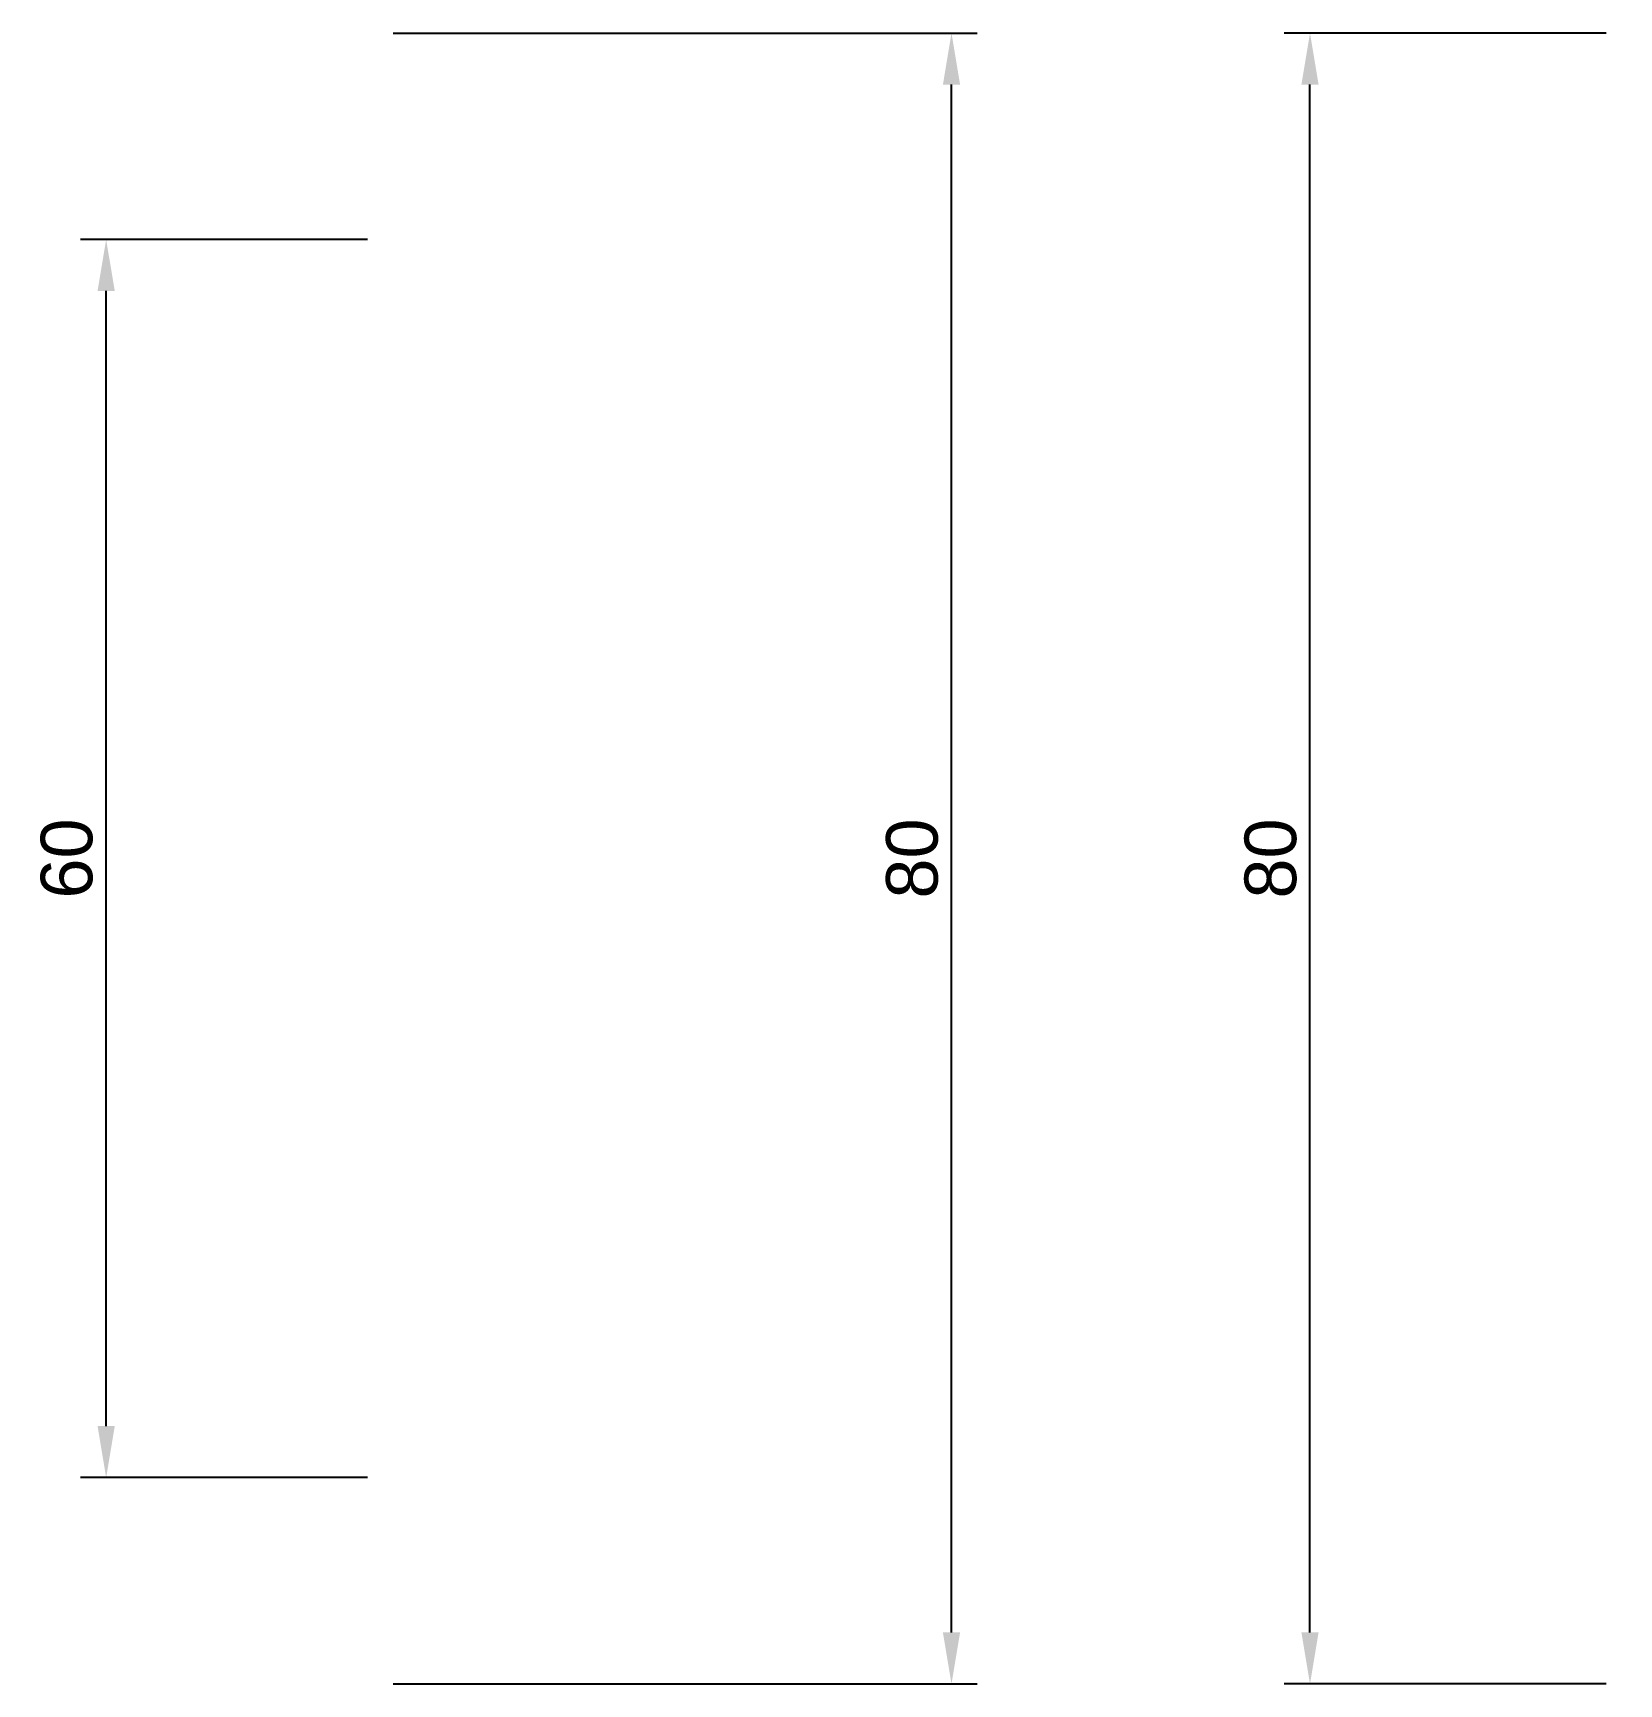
# Model space of a CAD drawing. Header units: millimetres. Extents: x -160.6 to -83.8, y 9.2 to 89.2.
import ezdxf

# ---------------------------------------------------------------- set-up
doc = ezdxf.new("R2010")
doc.units = ezdxf.units.MM
doc.styles.get("Standard").update_dxf_attribs({"font": 'arial.ttf'})
doc.dimstyles.new('ISO-25', dxfattribs={"dimtxt": 2.5, "dimasz": 2.5, "dimexe": 1.25, "dimexo": 0.625, "dimtad": 1, "dimtxsty": 'Standard', "dimcen": 2.5, "dimadec": 0, "dimazin": 0, "dimtfac": 1, "dimtmove": 0, "dimatfit": 3, "dimfxl": 1, "dimarcsym": 0})

# ---------------------------------------------------------------- blocks, each defined once
blk = doc.blocks.new('*D1')
at = {"color": 0, "lineweight": -2, "transparency": 16777216}
for p, q in [((-84.435, 89.227), (-100.027, 89.227)), ((-98.777, 11.727), (-98.777, 86.727)), ((-84.435, 9.227), (-100.027, 9.227))]:
    blk.add_line(p, q, dxfattribs=at)
at = {"color": 0, "transparency": 16777216}
for points in [[(-99.194, 86.727), (-98.361, 86.727), (-98.777, 89.227)], [(-99.194, 11.727), (-98.361, 11.727), (-98.777, 9.227)]]:
    blk.add_solid(points, dxfattribs=at)
at = {"layer": 'Defpoints', "color": 0, "transparency": 16777216}
for p in [(-98.777, 89.227), (-83.81, 89.227), (-83.81, 9.227)]:
    blk.add_point(p, dxfattribs=at)
at = {"color": 0, "transparency": 16777216, "insert": (-100.679, 49.227), "char_height": 2.5, "attachment_point": 5, "rotation": 90}
blk.add_mtext('80', dxfattribs=at)
blk = doc.blocks.new('*D2')
at = {"color": 0, "lineweight": -2, "transparency": 16777216}
for p, q in [((-144.435, 79.227), (-158.342, 79.227)), ((-157.092, 21.727), (-157.092, 76.727)), ((-144.435, 19.227), (-158.342, 19.227))]:
    blk.add_line(p, q, dxfattribs=at)
at = {"color": 0, "transparency": 16777216}
for points in [[(-157.509, 76.727), (-156.675, 76.727), (-157.092, 79.227)], [(-157.509, 21.727), (-156.675, 21.727), (-157.092, 19.227)]]:
    blk.add_solid(points, dxfattribs=at)
at = {"layer": 'Defpoints', "color": 0, "transparency": 16777216}
for p in [(-157.092, 79.227), (-143.81, 79.227), (-143.81, 19.227)]:
    blk.add_point(p, dxfattribs=at)
at = {"color": 0, "transparency": 16777216, "insert": (-158.993, 49.227), "char_height": 2.5, "attachment_point": 5, "rotation": 90}
blk.add_mtext('60', dxfattribs=at)
blk = doc.blocks.new('*D3')
at = {"color": 0, "lineweight": -2, "transparency": 16777216}
for p, q in [((-143.185, 89.227), (-114.892, 89.227)), ((-116.142, 11.727), (-116.142, 86.727)), ((-143.185, 9.227), (-114.892, 9.227))]:
    blk.add_line(p, q, dxfattribs=at)
at = {"color": 0, "transparency": 16777216}
for points in [[(-116.558, 86.727), (-115.725, 86.727), (-116.142, 89.227)], [(-116.558, 11.727), (-115.725, 11.727), (-116.142, 9.227)]]:
    blk.add_solid(points, dxfattribs=at)
at = {"layer": 'Defpoints', "color": 0, "transparency": 16777216}
for p in [(-143.81, 89.227), (-116.142, 89.227), (-143.81, 9.227)]:
    blk.add_point(p, dxfattribs=at)
at = {"color": 0, "transparency": 16777216, "insert": (-118.043, 49.227), "char_height": 2.5, "attachment_point": 5, "rotation": 90}
blk.add_mtext('80', dxfattribs=at)

msp = doc.modelspace()

# ---------------------------------------------------------------- dimensions: what is measured, and where the dimension line sits
for base, p1, p2, picture, middle in [((-116.142, 89.227, 20), (-143.81, 9.227, 20), (-143.81, 89.227, 20), '*D3', (-118.043, 49.227, 20)), ((-98.777, 89.227), (-83.81, 9.227), (-83.81, 89.227), '*D1', (-100.679, 49.227)), ((-157.092, 79.227, 20), (-143.81, 19.227, 20), (-143.81, 79.227, 20), '*D2', (-158.993, 49.227, 20))]:
    dim = msp.add_linear_dim(base=base, p1=p1, p2=p2, angle=90, dimstyle='ISO-25')
    dim.commit()
    dim.dimension.update_dxf_attribs({"geometry": picture, "text_midpoint": middle})

doc.saveas('drawing.dxf')
